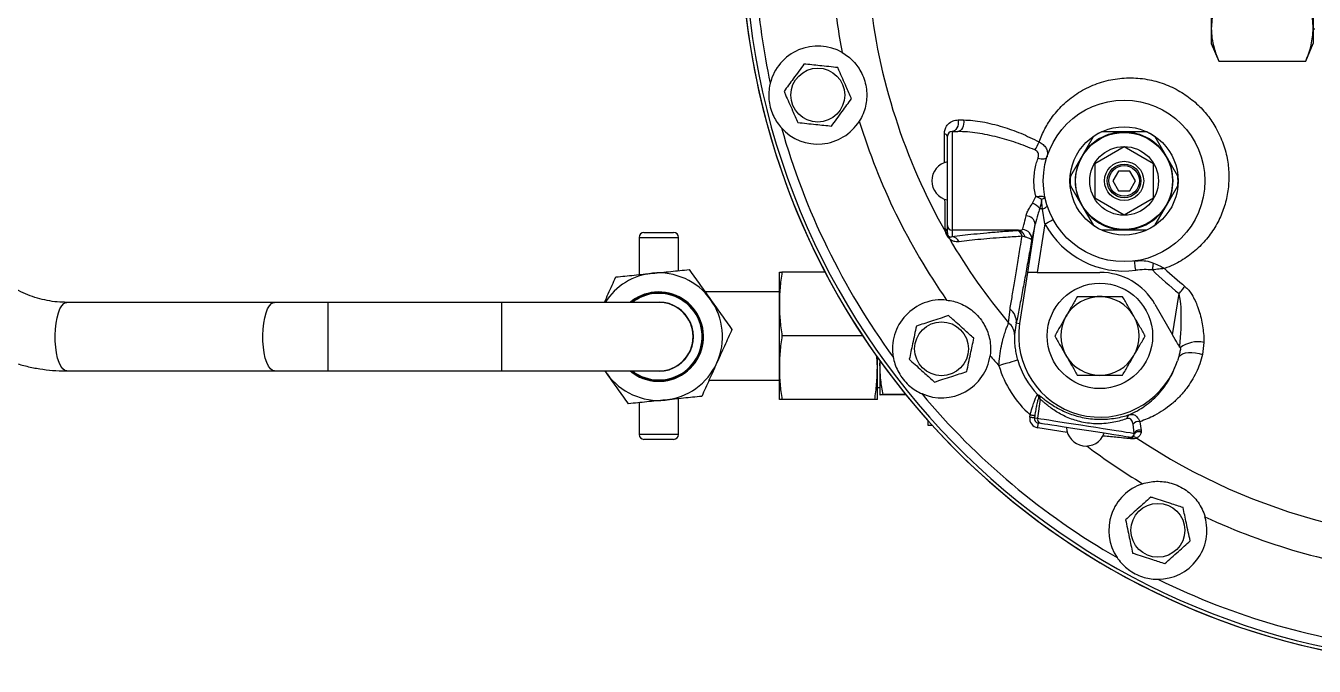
# Model space of a CAD drawing. Header units: millimetres. Extents: x -69706 to 52883, y -6882 to 68885.
# Drawn here: x 7013.8 to 7431.2, y 62809.9 to 63017.4 of the extents above; entities that cross this region are included whole.
import ezdxf

# ---------------------------------------------------------------- set-up
doc = ezdxf.new("R2010")
doc.units = ezdxf.units.MM
doc.layers.add('B2F-H-EQ-P-T20001$0$M-HVAC-EQPM', color=134, linetype='Continuous')

# ---------------------------------------------------------------- blocks, each defined once
blk = doc.blocks.new('B2F-H-EQ-P-T20001$0$CH-B2C-05、09-1000RT_20201019')
at = {"color": 0, "linetype": 'Continuous', "lineweight": 25}
for p, q in [((3483.23, 1606.94), (3483.23, 1575.28)), ((3516.25, 1606.94), (3516.25, 1575.28)), ((3483.23, 1575.28), (3483.23, 1570.39)), ((3516.25, 1575.28), (3516.25, 1570.39)), ((3516.25, 1575.19), (3516.79, 1575.19)), ((3483.23, 1570.39), (3485.65, 1564.73)), ((3513.83, 1564.73), (3516.25, 1570.39)), ((3485.65, 1564.73), (3513.83, 1564.73)), ((3401.2, 1545.67), (3403, 1545.66)), ((3397.74, 1511.43), (3397.74, 1540.39)), ((3399.26, 1541.91), (3399.26, 1509.91)), ((3399.26, 1541.91), (3401.1, 1541.91)), ((3462.32, 1541.76), (3454.99, 1541.76)), ((3444.93, 1540.18), (3441.26, 1533.83)), ((3454.99, 1536.91), (3445.46, 1531.41)), ((3464.51, 1531.41), (3454.99, 1536.91)), ((3468.71, 1533.83), (3465.05, 1540.18)), ((3441.26, 1533.83), (3437.6, 1527.49)), ((3472.38, 1527.49), (3468.71, 1533.83)), ((3445.46, 1531.41), (3445.46, 1520.41)), ((3453.14, 1529.11), (3451.29, 1525.91)), ((3456.84, 1529.11), (3453.14, 1529.11)), ((3458.68, 1525.91), (3456.84, 1529.11)), ((3464.51, 1520.41), (3464.51, 1531.41)), ((3437.6, 1524.33), (3441.26, 1517.98)), ((3451.29, 1525.91), (3453.14, 1522.71)), ((3456.84, 1522.71), (3458.68, 1525.91)), ((3468.71, 1517.98), (3472.38, 1524.33)), ((3425.31, 1518.68), (3426.41, 1520.82)), ((3428.6, 1516.79), (3428.25, 1520.01)), ((3445.46, 1520.41), (3454.99, 1514.91)), ((3453.14, 1522.71), (3456.84, 1522.71)), ((3454.99, 1514.91), (3464.51, 1520.41)), ((3429.31, 1511.97), (3428.6, 1516.79)), ((3441.26, 1517.98), (3444.93, 1511.64)), ((3465.05, 1511.64), (3468.71, 1517.98)), ((3397.74, 1509.12), (3397.74, 1511.43)), ((3423.79, 1496.27), (3426.22, 1511.92)), ((3429.31, 1511.97), (3426.87, 1496.27)), ((3297.87, 1507.62), (3297.87, 1495.55)), ((3297.87, 1507.62), (3304.25, 1507.62)), ((3299.45, 1509.2), (3304.25, 1509.2)), ((3304.25, 1509.2), (3309.04, 1509.2)), ((3304.25, 1507.62), (3310.63, 1507.62)), ((3310.63, 1496.83), (3310.63, 1507.62)), ((3420.56, 1509.91), (3399.26, 1509.91)), ((3399.26, 1509.91), (3399.26, 1507.87)), ((3420.24, 1509.86), (3420.76, 1509.9)), ((3422.77, 1507.78), (3421.93, 1507.96)), ((3454.99, 1510.06), (3462.32, 1510.06)), ((3343.3, 1486.01), (3343.3, 1496.33)), ((3358.16, 1496.33), (3344.16, 1496.33)), ((3423.72, 1496.27), (3421.15, 1479.74)), ((3423.72, 1496.27), (3423.79, 1496.27)), ((3426.87, 1496.27), (3423.79, 1496.27)), ((3426.87, 1496.27), (3447.16, 1496.27)), ((3179.75, 1486.56), (3112.47, 1486.56)), ((3197.13, 1486.56), (3179.75, 1486.56)), ((3253.45, 1486.56), (3197.13, 1486.56)), ((3197.13, 1464.33), (3197.13, 1486.56)), ((3304.25, 1486.56), (3253.45, 1486.56)), ((3253.45, 1464.33), (3253.45, 1486.56)), ((3343.3, 1489.98), (3319.22, 1489.98)), ((3343.3, 1465.37), (3343.3, 1486.01)), ((3447.91, 1488.44), (3446.23, 1488.43)), ((3470.72, 1476.05), (3472.8, 1489.4)), ((3417.58, 1479.91), (3418.03, 1484.32)), ((3464.98, 1485.98), (3470.72, 1476.05)), ((3420.07, 1479.91), (3419.52, 1476.12)), ((3420.07, 1479.91), (3421.15, 1479.74)), ((3370.34, 1475.69), (3344.16, 1475.69)), ((3480.87, 1473.59), (3480.43, 1469.65)), ((3473.03, 1472.05), (3473.14, 1471.86)), ((3473.14, 1471.86), (3473.27, 1471.63)), ((3343.3, 1455.05), (3343.3, 1465.37)), ((3375.05, 1465.37), (3374.89, 1469.1)), ((3375.05, 1465.37), (3375.05, 1468.82)), ((3375.05, 1455.05), (3375.05, 1465.37)), ((3375.89, 1466.26), (3375.97, 1467.68)), ((3375.89, 1467.65), (3375.89, 1466.26)), ((3375.89, 1466.26), (3375.89, 1456.64)), ((3471.74, 1466.25), (3472.33, 1467.67)), ((3472.72, 1468.99), (3472.33, 1467.67)), ((3112.47, 1464.33), (3179.75, 1464.33)), ((3179.75, 1464.33), (3197.13, 1464.33)), ((3197.13, 1464.33), (3253.45, 1464.33)), ((3253.45, 1464.33), (3304.25, 1464.33)), ((3287.49, 1463.4), (3286.82, 1464.33)), ((3287.49, 1463.4), (3286.86, 1464.33)), ((3320.55, 1461.4), (3343.3, 1461.4)), ((3446.73, 1462.93), (3447.16, 1462.92)), ((3447.16, 1462.92), (3447.58, 1462.93)), ((3375.05, 1458.94), (3375.89, 1458.94)), ((3297.87, 1454.07), (3297.87, 1443.77)), ((3310.63, 1443.77), (3310.63, 1455.34)), ((3374.2, 1455.05), (3344.16, 1455.05)), ((3384.27, 1456.7), (3376.96, 1456.7)), ((3384.37, 1456.58), (3376.96, 1456.58)), ((3427.84, 1455.17), (3426.88, 1449.04)), ((3424.44, 1449.42), (3424.55, 1450.14)), ((3426.05, 1449.91), (3425.94, 1449.19)), ((3425.94, 1449.19), (3426.88, 1449.04)), ((3391.39, 1448.34), (3391.39, 1446.74)), ((3391.39, 1446.74), (3392.83, 1446.74)), ((3436.57, 1444.45), (3426.99, 1445.94)), ((3428.15, 1447.3), (3427.23, 1447.45)), ((3458.3, 1444.15), (3457.95, 1447.07)), ((3460.09, 1447.89), (3460.52, 1445.01)), ((3460.52, 1445.01), (3460.48, 1444.44)), ((3310.63, 1443.77), (3297.87, 1443.77)), ((3309.04, 1442.18), (3299.45, 1442.18)), ((3457.16, 1442.79), (3456.65, 1442.87)), ((3458.31, 1443.85), (3458.3, 1444.15))]:
    blk.add_line(p, q, dxfattribs=at)
at = {"color": 0, "linetype": 'Continuous', "lineweight": 25, "flags": 128}
for points in [[(3401.2, 1545.67), (3401.26, 1544.99), (3401.21, 1544.3), (3401.07, 1543.66), (3400.83, 1543.07), (3400.51, 1542.58), (3400.13, 1542.22), (3399.71, 1541.99), (3399.26, 1541.91)], [(3403, 1545.66), (3403.05, 1544.98), (3403, 1544.3), (3402.86, 1543.65), (3402.63, 1543.07), (3402.32, 1542.58), (3401.95, 1542.22), (3401.53, 1541.99), (3401.1, 1541.91)], [(3427.11, 1533.24), (3427.63, 1533.13), (3428.14, 1533.07), (3428.61, 1533.06), (3429.04, 1533.1), (3429.4, 1533.19), (3429.69, 1533.33), (3429.9, 1533.51), (3430.02, 1533.72)], [(3426.41, 1520.82), (3426.97, 1520.91), (3427.51, 1520.96), (3428.01, 1520.97), (3428.45, 1520.94), (3428.82, 1520.88), (3429.11, 1520.78), (3429.3, 1520.64), (3429.39, 1520.48)], [(3428.6, 1516.79), (3428.46, 1516.81), (3428.34, 1516.83), (3428.21, 1516.85), (3428.09, 1516.87), (3427.98, 1516.88), (3427.87, 1516.9), (3427.77, 1516.92), (3427.67, 1516.93)], [(3428.6, 1516.79), (3428.94, 1516.95), (3429.25, 1517.11), (3429.51, 1517.27), (3429.73, 1517.43), (3429.9, 1517.58), (3430.01, 1517.71), (3430.07, 1517.83), (3430.06, 1517.94)], [(3429.31, 1511.97), (3429.84, 1512.25), (3430.34, 1512.53), (3430.8, 1512.78), (3431.21, 1513), (3431.54, 1513.18), (3431.79, 1513.31), (3431.94, 1513.4), (3431.99, 1513.42)], [(3458.77, 1496.95), (3458.7, 1497.54), (3458.62, 1498.1), (3458.55, 1498.62), (3458.49, 1499.08), (3458.45, 1499.46), (3458.41, 1499.74), (3458.39, 1499.91), (3458.38, 1499.97)], [(3464.16, 1497.05), (3464.21, 1497.37), (3464.26, 1497.68), (3464.31, 1497.99), (3464.36, 1498.29), (3464.4, 1498.57), (3464.44, 1498.84), (3464.48, 1499.09), (3464.52, 1499.31)], [(3472.8, 1489.4), (3473.05, 1489.7), (3473.29, 1490), (3473.54, 1490.3), (3473.78, 1490.6), (3474.02, 1490.89), (3474.26, 1491.18), (3474.49, 1491.46), (3474.71, 1491.73)], [(3112.47, 1464.33), (3111.79, 1464.51), (3111.14, 1465.04), (3110.52, 1465.91), (3109.97, 1467.08), (3109.5, 1468.52), (3109.13, 1470.18), (3108.86, 1472.01), (3108.71, 1473.95), (3108.68, 1475.94), (3108.77, 1477.92), (3108.98, 1479.81), (3109.3, 1481.57), (3109.73, 1483.13), (3110.24, 1484.44), (3110.82, 1485.46), (3111.46, 1486.16), (3112.13, 1486.51), (3112.47, 1486.56)], [(3179.75, 1464.33), (3179.08, 1464.51), (3178.42, 1465.04), (3177.8, 1465.91), (3177.25, 1467.08), (3176.78, 1468.52), (3176.41, 1470.18), (3176.14, 1472.01), (3175.99, 1473.95), (3175.96, 1475.94), (3176.05, 1477.92), (3176.26, 1479.81), (3176.58, 1481.57), (3177.01, 1483.13), (3177.52, 1484.44), (3178.11, 1485.46), (3178.74, 1486.16), (3179.41, 1486.51), (3179.75, 1486.56)], [(3473.03, 1472.05), (3472.85, 1472.35), (3472.61, 1472.76), (3472.31, 1473.28), (3471.96, 1473.89), (3471.57, 1474.57), (3471.15, 1475.3), (3470.72, 1476.05)], [(3472.72, 1468.99), (3473.24, 1469.49), (3473.96, 1469.89), (3474.84, 1470.17), (3475.85, 1470.33), (3476.95, 1470.36), (3478.11, 1470.25), (3479.29, 1470.01), (3480.43, 1469.65)], [(3420.52, 1467.84), (3420.37, 1467.79), (3420, 1467.69), (3419.42, 1467.52), (3418.67, 1467.29), (3417.75, 1467.02), (3416.72, 1466.72), (3415.6, 1466.39), (3414.43, 1466.05)], [(3424.44, 1449.42), (3424.71, 1449.38), (3424.98, 1449.34), (3425.23, 1449.3), (3425.45, 1449.27), (3425.64, 1449.24), (3425.79, 1449.21), (3425.89, 1449.2), (3425.94, 1449.19)], [(3424.55, 1450.14), (3424.83, 1450.1), (3425.09, 1450.06), (3425.34, 1450.02), (3425.57, 1449.98), (3425.75, 1449.95), (3425.9, 1449.93), (3426, 1449.92), (3426.05, 1449.91)], [(3426.88, 1449.04), (3427.28, 1448.98), (3428.03, 1448.86), (3429.13, 1448.69), (3430.55, 1448.47), (3432.25, 1448.21), (3434.2, 1447.9), (3436.34, 1447.57), (3438.64, 1447.21), (3441.02, 1446.84), (3443.45, 1446.46), (3445.85, 1446.09), (3448.18, 1445.73), (3450.38, 1445.38), (3452.4, 1445.07), (3454.18, 1444.79), (3455.7, 1444.56), (3456.91, 1444.37), (3457.78, 1444.23), (3458.3, 1444.15)], [(3426.99, 1445.94), (3427.04, 1446.24), (3427.08, 1446.52), (3427.12, 1446.78), (3427.16, 1447.01), (3427.19, 1447.19), (3427.21, 1447.33), (3427.22, 1447.42), (3427.23, 1447.45)], [(3456.65, 1442.87), (3456.28, 1442.92), (3455.58, 1443.03), (3454.55, 1443.19), (3453.23, 1443.4), (3451.64, 1443.65), (3449.83, 1443.93), (3447.84, 1444.24), (3445.72, 1444.57), (3443.51, 1444.91), (3441.28, 1445.26), (3439.08, 1445.6), (3436.95, 1445.93), (3434.96, 1446.24), (3433.15, 1446.52), (3431.57, 1446.77), (3430.25, 1446.98), (3429.22, 1447.14), (3428.51, 1447.25), (3428.15, 1447.3)]]:
    blk.add_lwpolyline(points, dxfattribs=at)
at = {"color": 0, "linetype": 'Continuous', "lineweight": 25}
for centre, radius in [((3355.75, 1553.72), 8.73), ((3454.98, 1525.91), 26.16), ((3454.99, 1525.91), 17.53), ((3454.99, 1525.91), 15.7), ((3454.99, 1525.91), 11.13), ((3454.99, 1525.91), 6.35), ((3454.99, 1525.91), 5.46), ((3454.99, 1525.91), 4.95), ((3447.16, 1475.69), 17.07), ((3395.85, 1471.51), 8.73), ((3465.92, 1412.72), 8.73)]:
    blk.add_circle(centre, radius, dxfattribs=at)
for centre, radius, start, end in [((3569.19, 1606.94), 238.26, 183.9894, 132.717), ((3569.19, 1606.94), 237.14, 184.1124, 90), ((3569.19, 1606.94), 197.79, 236.1818, 106.9069), ((3569.19, 1606.94), 238.26, 183.9854, 356.1036), ((3569.19, 1606.94), 234.09, 184.3685, 192.1682), ((3569.19, 1606.94), 209.28, 185.6593, 190.8645), ((3569.19, 1606.94), 197.79, 185.9892, 209.6257), ((3355.75, 1553.72), 15.88, 60.1437, 165.8782), ((3355.75, 1553.72), 15.88, 222.1218, 327.8563), ((3569.19, 1606.94), 209.28, 197.1355, 214.8645), ((3569.19, 1606.94), 234.09, 195.8318, 216.1682), ((3396.63, 1540.04), 1.16, 17.6289, 82.5705), ((3399.26, 1540.39), 1.52, 90, 180), ((3454.99, 1525.91), 15.85, 90, 150), ((3454.99, 1525.91), 17.46, 114.8193, 125.1807), ((3454.99, 1525.91), 15.85, 30, 90), ((3454.99, 1525.91), 17.46, 54.8193, 65.1807), ((3419.72, 1541.13), 8.15, 320.6922, 341.7231), ((3399, 1525.91), 6.31, 101.5295, 258.4705), ((3454.99, 1525.91), 15.85, 150, 210), ((3454.99, 1525.91), 15.85, 330, 30), ((3454.99, 1525.91), 17.46, 174.8193, 185.1807), ((3454.99, 1525.91), 17.46, 354.8193, 5.1807), ((3423.71, 1512.18), 9.05, 59.879, 72.6258), ((3427.91, 1522.45), 2.47, 277.8889, 306.9387), ((3422.86, 1512.9), 6.28, 40.0047, 67.0475), ((3454.99, 1525.91), 15.85, 210, 270), ((3454.99, 1525.91), 15.85, 270, 330), ((3399.26, 1511.43), 1.52, 180, 270), ((3399.26, 1511.43), 1.52, 180.1114, 270.1086), ((3423.32, 1511.64), 2.91, 5.5027, 92.1656), ((3454.98, 1525.91), 29.21, 208.5056, 277.4572), ((3454.99, 1525.91), 17.46, 234.8193, 245.1807), ((3454.99, 1525.91), 17.46, 294.8193, 305.1807), ((3299.45, 1507.62), 1.59, 90, 180), ((3309.04, 1507.62), 1.59, 0, 90), ((3395.93, 1509.06), 1.8, 1.9257, 50.8088), ((3396.88, 1508.26), 0.977, 21.4522, 67.7156), ((3397.27, 1507.29), 1.11, 355.5206, 35.8438), ((3569.19, 1606.94), 197.79, 210.2794, 219.958), ((3399, 1505.13), 2.75, 22.937, 84.5705), ((3419.59, 1507.58), 2.37, 9.2125, 73.9582), ((3422.03, 1507.1), 3.05, 352.1307, 89.7596), ((3304.25, 1475.45), 20.64, 95.7105, 147.421), ((3304.25, 1475.45), 20.64, 35.7105, 95.7105), ((3447.16, 1475.69), 20.57, 30, 90), ((3569.19, 1606.94), 152.01, 226.2939, 230.6453), ((3569.19, 1606.94), 148.99, 227.2469, 230.6453), ((3304.25, 1475.45), 14.48, 230.1338, 95.7105), ((3304.25, 1475.45), 14.48, 95.7105, 129.8662), ((3304.25, 1475.45), 14.35, 230.7449, 95.7105), ((3304.25, 1475.45), 14.35, 95.7105, 129.2551), ((3304.25, 1475.45), 14.03, 232.3592, 95.7105), ((3304.25, 1475.45), 14.03, 95.7105, 127.6408), ((3304.25, 1475.45), 11.2, 262.7766, 97.2234), ((3304.25, 1475.45), 11.11, 270, 90), ((3304.25, 1475.45), 20.64, 335.7105, 35.7105), ((3395.85, 1471.51), 15.88, 84.1437, 189.8782), ((3447.16, 1475.69), 12.7, 90, 150), ((3447.16, 1475.69), 12.7, 30, 90), ((3415.14, 1480.3), 4.95, 355.4516, 54.256), ((3447.16, 1475.69), 12.7, 150, 210), ((3447.16, 1475.69), 12.7, 330, 30), ((3414.53, 1475.95), 5, 1.9281, 52.3615), ((3447.16, 1475.69), 26.33, 171.15, 338.9743), ((3478.92, 1464.18), 9.61, 78.2342, 126.9701), ((3447.16, 1475.69), 12.7, 210, 270), ((3447.16, 1475.69), 12.7, 270, 330), ((3304.25, 1475.45), 20.64, 275.7105, 335.7105), ((3395.85, 1471.51), 15.88, 246.1218, 351.8563), ((3569.19, 1606.94), 209.28, 221.1355, 222.3154), ((3447.16, 1475.69), 34.12, 196.4224, 228.487), ((3447.16, 1475.69), 27.78, 196.4224, 223.2247), ((3304.25, 1475.45), 20.64, 215.7105, 275.7105), ((3569.19, 1606.94), 234.09, 219.8318, 240.1682), ((3425.81, 1455.63), 1.52, 350.9962, 43.0016), ((3426.33, 1455.4), 1.52, 351.0091, 44.0308), ((3427.46, 1448.96), 3.05, 171.2549, 261.2635), ((3427.45, 1448.96), 1.53, 171.4933, 261.4599), ((3428.38, 1448.81), 1.52, 171.0395, 261.0414), ((3457.15, 1449.02), 1.24, 116.8869, 186.0989), ((3442.59, 1446.33), 6.31, 182.6795, 339.6205), ((3459.56, 1446.1), 1.87, 73.4193, 148.8858), ((3459.81, 1443.55), 1.63, 63.9814, 158.2779), ((3459.67, 1443.12), 1.55, 58.6449, 151.5841), ((3299.45, 1443.77), 1.59, 180, 270), ((3309.04, 1443.77), 1.59, 270, 0), ((3456.88, 1444.37), 1.52, 261.2293, 340.2571), ((3456.98, 1442.14), 0.666, 14.9285, 74.5981), ((3458.21, 1441.61), 1.34, 48.178, 107.6627), ((3569.19, 1606.94), 209.28, 232.8953, 238.8645), ((3465.92, 1412.72), 15.88, 108.1437, 213.8782), ((3465.92, 1412.72), 15.88, 270.1218, 15.8563), ((3569.19, 1606.94), 209.28, 245.1355, 262.8645), ((3569.19, 1606.94), 234.09, 243.8318, 264.1682)]:
    blk.add_arc(centre, radius, start, end, dxfattribs=at)
for centre, major_axis, ratio, start_param, end_param in [((3424.84, 1525.91), (-2.97, -16), 0.040673, 0.184179, 0.789272), ((3427.85, 1525.44), (-2.97, -19.05), 0.034504, 0.182006, 0.787099), ((3438.29, 1477.07), (-25.99, 4.05), 0.916887, 1.281229, 1.302917)]:
    blk.add_ellipse(centre, major_axis=major_axis, ratio=ratio, start_param=start_param, end_param=end_param, dxfattribs=at)
for points, knots in [([(3485.65, 1585.83), (3484.97, 1584.1), (3483.6, 1580.62), (3483.36, 1577.07), (3483.23, 1575.28)], [0, 0, 0, 0, 0.497418, 1, 1, 1, 1]), ([(3516.25, 1575.28), (3516.21, 1576.33), (3516.12, 1578.42), (3515.35, 1581.95), (3514.39, 1584.41), (3513.83, 1585.83)], [0, 0, 0, 0, 0.29448, 0.590426, 1, 1, 1, 1]), ([(3483.23, 1575.28), (3483.28, 1574.24), (3483.37, 1572.14), (3484.14, 1568.61), (3485.1, 1566.16), (3485.65, 1564.73)], [0, 0, 0, 0, 0.294482, 0.590424, 1, 1, 1, 1]), ([(3513.83, 1564.73), (3514.52, 1566.46), (3515.89, 1569.95), (3516.13, 1573.5), (3516.25, 1575.28)], [0, 0, 0, 0, 0.49742, 1, 1, 1, 1]), ([(3363.66, 1567.49), (3364.3, 1567.08), (3365.59, 1566.27), (3367.31, 1564.68), (3368.82, 1562.85), (3370.1, 1560.69), (3371.05, 1558.25), (3371.58, 1555.67), (3371.68, 1553.15), (3371.4, 1550.67), (3370.72, 1548.22), (3369.89, 1546.41), (3369.32, 1545.47), (3369.2, 1545.28)], [0, 0, 0, 0, 0.089151, 0.178382, 0.273256, 0.368107, 0.473252, 0.578375, 0.673585, 0.768838, 0.871049, 0.973161, 1, 1, 1, 1]), ([(3351.28, 1563.77), (3350.72, 1563), (3349.59, 1561.44), (3347.9, 1559.12), (3346.3, 1556.91), (3345.31, 1555.56), (3344.82, 1554.87)], [0, 0, 0, 0, 0.264606, 0.534948, 0.765343, 1, 1, 1, 1]), ([(3362.22, 1562.62), (3361.27, 1562.72), (3359.35, 1562.92), (3356.51, 1563.22), (3353.79, 1563.51), (3352.12, 1563.68), (3351.28, 1563.77)], [0, 0, 0, 0, 0.264603, 0.534952, 0.765346, 1, 1, 1, 1]), ([(3366.69, 1552.57), (3366.13, 1553.84), (3365.19, 1555.95), (3363.83, 1559), (3362.91, 1561.07), (3362.37, 1562.27), (3362.22, 1562.62)], [0, 0, 0, 0, 0.383027, 0.634778, 0.89333, 1, 1, 1, 1]), ([(3340.36, 1557.6), (3340.32, 1557.46), (3340.1, 1556.52), (3339.85, 1554.76), (3339.88, 1552.28), (3340.31, 1549.76), (3341.13, 1547.37), (3342.27, 1545.24), (3343.28, 1543.87), (3343.89, 1543.18), (3343.98, 1543.07)], [0, 0, 0, 0, 0.027628, 0.184168, 0.340865, 0.507156, 0.673468, 0.823343, 0.973064, 1, 1, 1, 1]), ([(3427.46, 1538.58), (3428.05, 1540.02), (3429.22, 1542.9), (3431.96, 1547.12), (3435.56, 1551.13), (3440.19, 1554.68), (3445.5, 1557.34), (3451.26, 1558.97), (3457.24, 1559.47), (3463.08, 1558.88), (3468.65, 1557.23), (3473.65, 1554.75), (3478.06, 1551.48), (3481.64, 1547.79), (3484.66, 1543.49), (3486.99, 1538.66), (3488.48, 1533.42), (3489.03, 1528.27), (3488.81, 1523.27), (3487.8, 1518.36), (3485.99, 1513.55), (3483.39, 1509.07), (3479.98, 1504.94), (3475.84, 1501.43), (3471.75, 1498.98), (3469.05, 1497.92), (3468.05, 1497.53)], [0, 0, 0, 0, 0.037929, 0.075863, 0.123159, 0.170452, 0.218953, 0.267438, 0.314044, 0.36063, 0.403701, 0.446757, 0.486478, 0.526193, 0.561036, 0.603076, 0.645123, 0.68267, 0.720226, 0.759581, 0.798947, 0.841017, 0.883097, 0.928305, 0.973519, 1, 1, 1, 1]), ([(3344.82, 1554.87), (3344.97, 1554.52), (3345.49, 1553.35), (3346.42, 1551.28), (3347.78, 1548.22), (3348.72, 1546.09), (3349.29, 1544.82)], [0, 0, 0, 0, 0.106668, 0.358785, 0.616968, 1, 1, 1, 1]), ([(3360.23, 1543.67), (3360.79, 1544.45), (3361.92, 1546.01), (3363.6, 1548.32), (3365.21, 1550.53), (3366.2, 1551.89), (3366.69, 1552.57)], [0, 0, 0, 0, 0.264604, 0.534948, 0.765343, 1, 1, 1, 1]), ([(3349.29, 1544.82), (3350.24, 1544.72), (3352.16, 1544.52), (3355, 1544.22), (3357.72, 1543.94), (3359.39, 1543.76), (3360.23, 1543.67)], [0, 0, 0, 0, 0.264607, 0.534949, 0.765342, 1, 1, 1, 1]), ([(3396.78, 1541.19), (3396.78, 1541.3), (3396.79, 1541.9), (3397.08, 1543.06), (3397.99, 1544.46), (3399.43, 1545.48), (3400.65, 1545.61), (3401.2, 1545.67)], [0, 0, 0, 0, 0.039771, 0.213938, 0.452291, 0.75204, 1, 1, 1, 1]), ([(3403, 1545.66), (3403.99, 1545.62), (3405.98, 1545.55), (3410.18, 1544.92), (3415.36, 1543.62), (3421.54, 1541.44), (3425.48, 1539.53), (3427.46, 1538.58)], [0, 0, 0, 0, 0.129502, 0.259053, 0.524633, 0.760894, 1, 1, 1, 1]), ([(3396.85, 1531.72), (3396.84, 1533.23), (3396.81, 1536.33), (3396.79, 1539.53), (3396.78, 1541.19)], [0, 0, 0, 0, 0.484176, 1, 1, 1, 1]), ([(3426.02, 1535.97), (3424.03, 1536.77), (3420.03, 1538.38), (3413.8, 1540.2), (3408.53, 1541.29), (3404.24, 1541.83), (3402.14, 1541.88), (3401.1, 1541.91)], [0, 0, 0, 0, 0.236834, 0.47591, 0.735606, 0.867828, 1, 1, 1, 1]), ([(3454.99, 1541.76), (3452.69, 1541.76), (3450.24, 1541.76), (3447.82, 1541.76), (3447.66, 1541.76)], [0, 0, 0, 0, 0.93442, 1, 1, 1, 1]), ([(3427.46, 1538.58), (3427.92, 1538.29), (3428.84, 1537.71), (3429.73, 1536.61), (3430.28, 1535.26), (3430.11, 1534.3), (3430.02, 1533.72)], [0, 0, 0, 0, 0.232286, 0.458325, 0.67894, 1, 1, 1, 1]), ([(3426.41, 1520.82), (3426.32, 1521.18), (3426.07, 1522.26), (3425.81, 1524.17), (3425.74, 1526.49), (3425.94, 1528.8), (3426.35, 1530.9), (3426.78, 1532.35), (3427.05, 1533.07), (3427.11, 1533.24)], [0, 0, 0, 0, 0.090317, 0.268765, 0.447145, 0.625566, 0.804095, 0.955293, 1, 1, 1, 1]), ([(3427.11, 1533.24), (3427.11, 1533.24), (3427.24, 1533.6), (3427.36, 1534.21), (3427.17, 1535.01), (3426.73, 1535.6), (3426.26, 1535.84), (3426.02, 1535.97)], [0, 0, 0, 0, 0.001275, 0.337825, 0.55328, 0.770092, 1, 1, 1, 1]), ([(3053.62, 1526.25), (3053.63, 1525.4), (3053.66, 1523.07), (3053.95, 1519.28), (3054.57, 1514.88), (3055.49, 1510.54), (3056.71, 1506.29), (3058.21, 1502.13), (3060, 1498.1), (3062.05, 1494.21), (3064.36, 1490.49), (3066.92, 1486.95), (3069.72, 1483.62), (3072.73, 1480.51), (3075.95, 1477.63), (3079.35, 1475), (3082.93, 1472.64), (3086.65, 1470.55), (3090.51, 1468.75), (3094.47, 1467.24), (3098.53, 1466.04), (3102.66, 1465.15), (3106.83, 1464.57), (3110.11, 1464.35), (3111.99, 1464.34), (3112.47, 1464.33)], [0, 0, 0, 0, 0.026235, 0.072097, 0.117968, 0.163837, 0.209699, 0.255551, 0.301387, 0.347202, 0.392992, 0.438752, 0.484477, 0.530163, 0.575805, 0.621403, 0.666953, 0.712454, 0.757908, 0.803317, 0.848683, 0.894011, 0.939309, 0.984581, 1, 1, 1, 1]), ([(3112.47, 1486.56), (3111.98, 1486.57), (3110.39, 1486.59), (3107.72, 1486.84), (3104.5, 1487.46), (3101.35, 1488.38), (3098.28, 1489.61), (3095.32, 1491.13), (3092.51, 1492.92), (3089.85, 1494.98), (3087.37, 1497.28), (3085.1, 1499.81), (3083.04, 1502.55), (3081.21, 1505.47), (3079.64, 1508.56), (3078.32, 1511.78), (3077.27, 1515.12), (3076.5, 1518.54), (3076.02, 1521.96), (3075.86, 1524.54), (3075.85, 1525.95), (3075.85, 1526.25)], [0, 0, 0, 0, 0.026252, 0.0838, 0.141342, 0.198814, 0.256175, 0.31339, 0.370441, 0.427316, 0.484016, 0.540548, 0.596924, 0.653161, 0.709276, 0.765288, 0.821213, 0.877068, 0.93287, 0.985682, 1, 1, 1, 1]), ([(3397.07, 1510.46), (3397.05, 1511.92), (3397.01, 1514.85), (3396.98, 1518.11), (3396.96, 1519.88), (3396.96, 1519.98)], [0, 0, 0, 0, 0.485682, 0.971593, 1, 1, 1, 1]), ([(3428.25, 1520.01), (3428.23, 1519.88), (3428.11, 1518.84), (3427.87, 1517.83), (3427.67, 1516.93)], [0, 0, 0, 0, 0.120478, 1, 1, 1, 1]), ([(3423.21, 1514.55), (3423.34, 1514.96), (3423.59, 1515.78), (3424.33, 1517.17), (3424.96, 1518.15), (3425.31, 1518.68)], [0, 0, 0, 0, 0.307195, 0.624826, 1, 1, 1, 1]), ([(3427.67, 1516.93), (3427.44, 1516.28), (3426.85, 1514.59), (3426.46, 1512.94), (3426.22, 1511.92)], [0, 0, 0, 0, 0.38374, 1, 1, 1, 1]), ([(3397.25, 1509.16), (3397.23, 1509.27), (3397.11, 1509.74), (3397.09, 1510.15), (3397.07, 1510.46)], [0, 0, 0, 0, 0.229246, 1, 1, 1, 1]), ([(3398.38, 1507.21), (3398.26, 1507.31), (3398.11, 1507.44), (3397.84, 1507.75), (3397.68, 1507.99), (3397.47, 1508.39), (3397.33, 1508.76), (3397.28, 1509.05), (3397.25, 1509.16)], [0, 0, 0, 0, 0.225059, 0.294023, 0.51894, 0.571264, 0.837469, 1, 1, 1, 1]), ([(3397.74, 1509.12), (3397.74, 1508.98), (3397.74, 1508.83), (3397.79, 1508.62), (3397.79, 1508.61)], [0, 0, 0, 0, 0.985019, 1, 1, 1, 1]), ([(3397.79, 1508.61), (3397.81, 1508.54), (3397.83, 1508.45), (3397.9, 1508.3), (3397.95, 1508.21), (3398, 1508.14), (3398.05, 1508.06), (3398.11, 1507.99), (3398.15, 1507.96), (3398.17, 1507.94)], [0, 0, 0, 0, 0.365475, 0.478719, 0.563438, 0.648693, 0.724566, 0.854305, 1, 1, 1, 1]), ([(3398.17, 1507.94), (3398.22, 1507.91), (3398.53, 1507.69), (3398.85, 1507.74), (3399.13, 1507.83), (3399.26, 1507.87)], [0, 0, 0, 0, 0.082932, 0.591607, 1, 1, 1, 1]), ([(3401.54, 1506.2), (3401.1, 1506.18), (3400.3, 1506.15), (3399.22, 1506.51), (3398.59, 1507.03), (3398.38, 1507.21)], [0, 0, 0, 0, 0.453082, 0.81506, 1, 1, 1, 1]), ([(3399.26, 1507.87), (3400.34, 1508.02), (3402.5, 1508.31), (3406.3, 1508.72), (3410.45, 1509.11), (3415.09, 1509.5), (3418.47, 1509.73), (3420.24, 1509.86)], [0, 0, 0, 0, 0.192639, 0.38533, 0.582743, 0.780194, 1, 1, 1, 1]), ([(3421.93, 1507.96), (3420.19, 1507.85), (3416.95, 1507.64), (3412.5, 1507.31), (3408.49, 1506.97), (3404.76, 1506.6), (3402.61, 1506.34), (3401.54, 1506.2)], [0, 0, 0, 0, 0.221276, 0.4139, 0.60649, 0.803273, 1, 1, 1, 1]), ([(3418.03, 1484.32), (3418.27, 1485.75), (3418.76, 1488.62), (3419.58, 1493.53), (3420.44, 1498.8), (3421.23, 1503.66), (3421.74, 1506.78), (3421.93, 1507.96)], [0, 0, 0, 0, 0.213558, 0.427204, 0.646542, 0.865928, 1, 1, 1, 1]), ([(3420.56, 1509.91), (3420.7, 1509.91), (3421.17, 1509.91), (3421.81, 1509.95), (3421.96, 1510.09), (3422.04, 1510.16)], [0, 0, 0, 0, 0.167651, 0.572807, 1, 1, 1, 1]), ([(3420.76, 1509.9), (3420.74, 1509.9), (3420.7, 1509.91), (3420.63, 1509.91), (3420.58, 1509.91), (3420.56, 1509.91)], [0, 0, 0, 0, 0.315413, 0.749535, 1, 1, 1, 1]), ([(3420.76, 1509.9), (3421.01, 1509.85), (3421.5, 1509.74), (3422.14, 1509.16), (3422.55, 1508.48), (3422.72, 1507.98), (3422.76, 1507.8), (3422.77, 1507.78)], [0, 0, 0, 0, 0.279987, 0.559973, 0.839952, 0.982107, 1, 1, 1, 1]), ([(3425.05, 1506.69), (3424.95, 1506.81), (3424.75, 1507.05), (3423.69, 1507.5), (3422.93, 1507.73), (3422.77, 1507.78)], [0, 0, 0, 0, 0.452043, 0.882317, 1, 1, 1, 1]), ([(3447.66, 1510.06), (3447.82, 1510.06), (3450.24, 1510.06), (3452.69, 1510.06), (3454.99, 1510.06)], [0, 0, 0, 0, 0.06558, 1, 1, 1, 1]), ([(3425.05, 1506.69), (3424.71, 1504.76), (3424.01, 1500.84), (3422.99, 1495.18), (3421.97, 1489.7), (3420.98, 1484.5), (3420.37, 1481.44), (3420.07, 1479.91)], [0, 0, 0, 0, 0.191791, 0.391511, 0.59119, 0.795637, 1, 1, 1, 1]), ([(3458.38, 1499.97), (3459.19, 1500.03), (3460.84, 1500.17), (3462.92, 1499.89), (3464.12, 1499.45), (3464.52, 1499.31)], [0, 0, 0, 0, 0.394017, 0.800754, 1, 1, 1, 1]), ([(3464.52, 1499.31), (3465.21, 1499), (3466.16, 1498.58), (3467.22, 1498.01), (3467.64, 1497.77), (3467.85, 1497.65), (3467.95, 1497.59), (3468, 1497.56), (3468.03, 1497.54), (3468.04, 1497.54), (3468.05, 1497.53)], [0, 0, 0, 0, 0.578645, 0.797804, 0.900658, 0.950856, 0.975636, 0.987899, 0.995909, 1, 1, 1, 1]), ([(3286.62, 1486.56), (3287.04, 1487.5), (3288.29, 1490.25), (3289.52, 1492.99), (3290.34, 1494.8)], [0, 0, 0, 0, 0.339676, 1, 1, 1, 1]), ([(3290.34, 1494.8), (3292.3, 1494.99), (3296.24, 1495.39), (3300.21, 1495.78), (3302.2, 1495.98)], [0, 0, 0, 0, 0.498964, 1, 1, 1, 1]), ([(3302.2, 1495.98), (3304.17, 1496.18), (3308.14, 1496.58), (3312.08, 1496.97), (3314.05, 1497.17)], [0, 0, 0, 0, 0.498793, 1, 1, 1, 1]), ([(3314.05, 1497.17), (3315.2, 1495.56), (3317.51, 1492.35), (3319.84, 1489.11), (3321.01, 1487.49)], [0, 0, 0, 0, 0.498962, 1, 1, 1, 1]), ([(3344.16, 1496.33), (3343.91, 1494.62), (3343.43, 1491.19), (3343.34, 1487.74), (3343.3, 1486.01)], [0, 0, 0, 0, 0.498964, 1, 1, 1, 1]), ([(3343.3, 1496.33), (3343.4, 1496.33), (3343.52, 1496.33), (3344.03, 1496.33), (3344.16, 1496.33)], [0, 0, 0, 0, 0.748327, 1, 1, 1, 1]), ([(3464.16, 1497.05), (3463.27, 1497.12), (3461.47, 1497.27), (3459.68, 1497.05), (3458.77, 1496.95)], [0, 0, 0, 0, 0.494038, 1, 1, 1, 1]), ([(3468.05, 1497.53), (3468.04, 1497.53), (3468.02, 1497.53), (3467.99, 1497.53), (3467.93, 1497.52), (3467.81, 1497.51), (3467.57, 1497.49), (3467.07, 1497.44), (3465.93, 1497.32), (3464.89, 1497.16), (3464.16, 1497.05)], [0, 0, 0, 0, 0.004042, 0.013183, 0.026588, 0.05366, 0.108178, 0.21844, 0.446773, 1, 1, 1, 1]), ([(3474.71, 1491.73), (3475.14, 1491.33), (3475.99, 1490.52), (3477.46, 1488.33), (3479.03, 1484.88), (3480.29, 1480.19), (3480.79, 1476.3), (3480.86, 1474.13), (3480.87, 1473.59)], [0, 0, 0, 0, 0.084414, 0.169243, 0.382579, 0.646826, 0.911468, 1, 1, 1, 1]), ([(3321.01, 1487.49), (3322.17, 1485.88), (3324.49, 1482.64), (3326.8, 1479.43), (3327.96, 1477.82)], [0, 0, 0, 0, 0.498791, 1, 1, 1, 1]), ([(3343.3, 1486.01), (3343.34, 1484.29), (3343.43, 1480.84), (3343.91, 1477.41), (3344.16, 1475.69)], [0, 0, 0, 0, 0.498792, 1, 1, 1, 1]), ([(3397.47, 1487.3), (3398.23, 1487.19), (3399.74, 1486.97), (3401.95, 1486.23), (3404.07, 1485.16), (3406.12, 1483.71), (3407.98, 1481.87), (3409.52, 1479.73), (3410.63, 1477.46), (3411.39, 1475.09), (3411.76, 1472.57), (3411.74, 1470.58), (3411.6, 1469.49), (3411.57, 1469.26)], [0, 0, 0, 0, 0.089149, 0.178382, 0.273255, 0.368106, 0.473252, 0.578375, 0.673583, 0.768838, 0.871049, 0.973161, 1, 1, 1, 1]), ([(3439.83, 1488.39), (3439.23, 1487.35), (3438.01, 1485.24), (3436.78, 1483.11), (3436.17, 1482.04)], [0, 0, 0, 0, 0.498117, 1, 1, 1, 1]), ([(3447.16, 1488.39), (3445.33, 1488.39), (3442.87, 1488.39), (3440.44, 1488.39), (3439.83, 1488.39)], [0, 0, 0, 0, 0.746933, 1, 1, 1, 1]), ([(3454.5, 1488.39), (3454.43, 1488.39), (3453.19, 1488.39), (3450.76, 1488.39), (3448.37, 1488.39), (3447.16, 1488.39)], [0, 0, 0, 0, 0.026966, 0.511705, 1, 1, 1, 1]), ([(3458.16, 1482.04), (3457.55, 1483.1), (3456.32, 1485.23), (3455.11, 1487.34), (3454.5, 1488.39)], [0, 0, 0, 0, 0.49778, 1, 1, 1, 1]), ([(3473.03, 1472.05), (3473.18, 1473.9), (3473.49, 1477.6), (3473.55, 1482.57), (3473.45, 1486.54), (3472.98, 1488.58), (3472.8, 1489.4)], [0, 0, 0, 0, 0.321016, 0.643238, 0.857143, 1, 1, 1, 1]), ([(3398.14, 1482.27), (3397.23, 1481.97), (3395.39, 1481.38), (3392.68, 1480.49), (3390.08, 1479.65), (3388.48, 1479.13), (3387.68, 1478.87)], [0, 0, 0, 0, 0.264606, 0.534953, 0.765343, 1, 1, 1, 1]), ([(3406.31, 1474.91), (3405.28, 1475.84), (3403.57, 1477.38), (3401.08, 1479.62), (3399.4, 1481.14), (3398.42, 1482.01), (3398.14, 1482.27)], [0, 0, 0, 0, 0.383027, 0.634777, 0.893331, 1, 1, 1, 1]), ([(3436.17, 1482.04), (3435.55, 1480.98), (3434.32, 1478.85), (3433.11, 1476.75), (3432.5, 1475.69)], [0, 0, 0, 0, 0.497781, 1, 1, 1, 1]), ([(3461.83, 1475.69), (3461.22, 1476.74), (3460.01, 1478.84), (3458.78, 1480.97), (3458.16, 1482.04)], [0, 0, 0, 0, 0.498112, 1, 1, 1, 1]), ([(3327.96, 1477.82), (3327.15, 1476.02), (3325.52, 1472.41), (3323.88, 1468.78), (3323.06, 1466.96)], [0, 0, 0, 0, 0.498965, 1, 1, 1, 1]), ([(3387.68, 1478.87), (3387.48, 1477.94), (3387.08, 1476.05), (3386.48, 1473.25), (3385.91, 1470.58), (3385.57, 1468.94), (3385.39, 1468.11)], [0, 0, 0, 0, 0.264607, 0.534951, 0.765344, 1, 1, 1, 1]), ([(3414.43, 1466.05), (3414.46, 1466.52), (3414.53, 1468.12), (3414.88, 1470.81), (3415.48, 1473.65), (3416.12, 1475.93), (3416.68, 1477.61), (3417.18, 1478.96), (3417.45, 1479.59), (3417.58, 1479.91)], [0, 0, 0, 0, 0.085036, 0.284482, 0.48358, 0.623158, 0.762625, 0.881337, 1, 1, 1, 1]), ([(3344.16, 1475.69), (3343.91, 1473.98), (3343.43, 1470.56), (3343.34, 1467.1), (3343.3, 1465.37)], [0, 0, 0, 0, 0.498964, 1, 1, 1, 1]), ([(3404.02, 1464.15), (3404.22, 1465.09), (3404.62, 1466.97), (3405.22, 1469.77), (3405.79, 1472.44), (3406.14, 1474.08), (3406.31, 1474.91)], [0, 0, 0, 0, 0.264606, 0.53495, 0.765343, 1, 1, 1, 1]), ([(3419.52, 1476.12), (3419.5, 1475.72), (3419.45, 1474.82), (3419.53, 1472.8), (3419.83, 1470.7), (3420.17, 1469.08), (3420.44, 1468.14), (3420.52, 1467.84)], [0, 0, 0, 0, 0.214289, 0.481338, 0.692221, 0.903732, 1, 1, 1, 1]), ([(3432.5, 1475.69), (3433.1, 1474.65), (3434.32, 1472.54), (3435.55, 1470.41), (3436.17, 1469.34)], [0, 0, 0, 0, 0.498107, 1, 1, 1, 1]), ([(3458.16, 1469.34), (3458.78, 1470.4), (3460.01, 1472.53), (3461.22, 1474.64), (3461.83, 1475.69)], [0, 0, 0, 0, 0.497778, 1, 1, 1, 1]), ([(3436.17, 1469.34), (3436.78, 1468.28), (3438.01, 1466.15), (3439.22, 1464.05), (3439.83, 1462.99)], [0, 0, 0, 0, 0.49778, 1, 1, 1, 1]), ([(3454.5, 1462.99), (3455.1, 1464.04), (3456.32, 1466.14), (3457.55, 1468.27), (3458.16, 1469.34)], [0, 0, 0, 0, 0.498117, 1, 1, 1, 1]), ([(3480.43, 1469.65), (3480.14, 1468.64), (3479.56, 1466.62), (3477.92, 1462.82), (3475.7, 1459.2), (3472.93, 1455.94), (3470.43, 1453.58), (3467.74, 1451.56), (3464.29, 1449.48), (3461.7, 1448.5), (3460.09, 1447.89)], [0, 0, 0, 0, 0.089512, 0.179036, 0.363431, 0.47407, 0.584726, 0.698707, 0.812703, 1, 1, 1, 1]), ([(3473.27, 1471.63), (3473.19, 1471.17), (3473.03, 1470.25), (3472.82, 1469.41), (3472.72, 1468.99)], [0, 0, 0, 0, 0.493964, 1, 1, 1, 1]), ([(3323.06, 1466.96), (3322.24, 1465.14), (3320.6, 1461.51), (3318.97, 1457.9), (3318.16, 1456.1)], [0, 0, 0, 0, 0.498792, 1, 1, 1, 1]), ([(3343.3, 1465.37), (3343.34, 1463.65), (3343.43, 1460.2), (3343.91, 1456.77), (3344.16, 1455.05)], [0, 0, 0, 0, 0.49879, 1, 1, 1, 1]), ([(3374.2, 1455.05), (3374.44, 1456.76), (3374.93, 1460.19), (3375.01, 1463.64), (3375.05, 1465.37)], [0, 0, 0, 0, 0.498963, 1, 1, 1, 1]), ([(3376.96, 1456.7), (3376.66, 1458.28), (3376.05, 1461.44), (3375.94, 1464.65), (3375.89, 1466.26)], [0, 0, 0, 0, 0.498114, 1, 1, 1, 1]), ([(3380.21, 1468.79), (3380.24, 1468.65), (3380.41, 1467.7), (3380.9, 1466), (3381.93, 1463.73), (3383.36, 1461.61), (3385.08, 1459.76), (3386.98, 1458.28), (3388.46, 1457.43), (3389.3, 1457.05), (3389.42, 1456.99)], [0, 0, 0, 0, 0.027628, 0.184168, 0.340865, 0.507156, 0.673468, 0.823342, 0.973066, 1, 1, 1, 1]), ([(3385.39, 1468.11), (3385.67, 1467.86), (3386.63, 1467), (3388.32, 1465.48), (3390.8, 1463.24), (3392.53, 1461.68), (3393.56, 1460.75)], [0, 0, 0, 0, 0.106669, 0.358787, 0.616971, 1, 1, 1, 1]), ([(3456.58, 1450.13), (3457.49, 1450.55), (3459.97, 1451.71), (3463.17, 1453.95), (3466.02, 1456.68), (3468.14, 1459.24), (3470.17, 1462.35), (3471.22, 1464.94), (3471.74, 1466.25)], [0, 0, 0, 0, 0.150776, 0.411043, 0.544017, 0.676968, 0.837369, 1, 1, 1, 1]), ([(3294.45, 1453.72), (3293.29, 1455.33), (3290.98, 1458.54), (3288.66, 1461.78), (3287.49, 1463.4)], [0, 0, 0, 0, 0.498963, 1, 1, 1, 1]), ([(3393.56, 1460.75), (3394.47, 1461.05), (3396.31, 1461.64), (3399.03, 1462.53), (3401.63, 1463.37), (3403.22, 1463.89), (3404.02, 1464.15)], [0, 0, 0, 0, 0.264604, 0.53495, 0.765345, 1, 1, 1, 1]), ([(3439.83, 1462.99), (3440.44, 1462.99), (3442.87, 1462.99), (3445.33, 1462.99), (3447.16, 1462.99)], [0, 0, 0, 0, 0.253067, 1, 1, 1, 1]), ([(3447.16, 1462.99), (3448.36, 1462.99), (3450.75, 1462.99), (3453.18, 1462.99), (3454.43, 1462.99), (3454.5, 1462.99)], [0, 0, 0, 0, 0.484449, 0.973034, 1, 1, 1, 1]), ([(3306.3, 1454.91), (3304.32, 1454.71), (3300.36, 1454.32), (3296.42, 1453.92), (3294.45, 1453.72)], [0, 0, 0, 0, 0.498793, 1, 1, 1, 1]), ([(3318.16, 1456.1), (3316.19, 1455.9), (3312.26, 1455.51), (3308.29, 1455.11), (3306.3, 1454.91)], [0, 0, 0, 0, 0.498964, 1, 1, 1, 1]), ([(3344.16, 1455.05), (3344.03, 1455.05), (3343.52, 1455.05), (3343.4, 1455.05), (3343.3, 1455.05)], [0, 0, 0, 0, 0.251673, 1, 1, 1, 1]), ([(3375.05, 1455.05), (3374.96, 1455.05), (3374.83, 1455.05), (3374.33, 1455.05), (3374.2, 1455.05)], [0, 0, 0, 0, 0.748327, 1, 1, 1, 1]), ([(3375.89, 1456.64), (3375.94, 1456.65), (3376.05, 1456.67), (3376.66, 1456.69), (3376.96, 1456.7)], [0, 0, 0, 0, 0.497783, 1, 1, 1, 1]), ([(3376.96, 1456.58), (3376.66, 1456.59), (3376.05, 1456.61), (3375.94, 1456.63), (3375.89, 1456.64)], [0, 0, 0, 0, 0.498113, 1, 1, 1, 1]), ([(3424.55, 1450.14), (3424.59, 1450.3), (3424.86, 1451.25), (3425.34, 1452.83), (3425.94, 1454.57), (3426.4, 1455.78), (3426.76, 1456.55), (3426.87, 1456.63), (3426.93, 1456.67)], [0, 0, 0, 0, 0.049616, 0.286699, 0.487638, 0.660522, 0.829065, 1, 1, 1, 1]), ([(3427.32, 1455.39), (3427.27, 1455.36), (3427.18, 1455.31), (3426.97, 1454.64), (3426.72, 1453.62), (3426.42, 1452.15), (3426.19, 1450.83), (3426.07, 1450.04), (3426.05, 1449.91)], [0, 0, 0, 0, 0.164578, 0.328826, 0.501045, 0.705288, 0.948979, 1, 1, 1, 1]), ([(3426.93, 1456.67), (3427.01, 1456.64), (3427.17, 1456.57), (3427.34, 1456.5), (3427.43, 1456.46)], [0, 0, 0, 0, 0.484477, 1, 1, 1, 1]), ([(3427.43, 1456.46), (3427.49, 1456.42), (3427.68, 1456.32), (3428.38, 1455.76), (3429.55, 1454.83), (3431.08, 1453.72), (3432.82, 1452.62), (3434.77, 1451.58), (3436.83, 1450.67), (3439.06, 1449.89), (3441.49, 1449.25), (3444.09, 1448.83), (3446.88, 1448.63), (3449.65, 1448.72), (3452.29, 1449.04), (3454.66, 1449.55), (3455.94, 1449.94), (3456.58, 1450.13)], [0, 0, 0, 0, 0.046414, 0.122976, 0.199626, 0.269798, 0.339969, 0.401353, 0.462702, 0.521414, 0.580093, 0.645073, 0.710064, 0.782091, 0.854197, 0.927083, 1, 1, 1, 1]), ([(3455.91, 1448.89), (3455.28, 1448.67), (3454.03, 1448.24), (3451.73, 1447.67), (3449.18, 1447.29), (3446.51, 1447.16), (3443.82, 1447.33), (3441.31, 1447.74), (3438.97, 1448.38), (3436.83, 1449.16), (3434.85, 1450.1), (3432.99, 1451.17), (3431.33, 1452.31), (3429.97, 1453.38), (3428.95, 1454.25), (3428.37, 1454.75), (3428.01, 1455.06), (3427.9, 1455.13), (3427.84, 1455.17)], [0, 0, 0, 0, 0.072881, 0.145747, 0.218658, 0.291496, 0.3575, 0.423486, 0.482994, 0.542533, 0.604366, 0.66623, 0.736051, 0.805866, 0.866459, 0.926994, 0.9553, 1, 1, 1, 1]), ([(3457.95, 1447.07), (3457.82, 1447.56), (3457.58, 1448.4), (3456.87, 1448.97), (3456.28, 1449.01), (3455.97, 1448.91), (3455.91, 1448.89)], [0, 0, 0, 0, 0.416072, 0.712497, 0.941238, 1, 1, 1, 1]), ([(3456.58, 1450.13), (3457.04, 1450.2), (3457.96, 1450.35), (3459.25, 1449.58), (3459.78, 1448.51), (3460.09, 1447.89)], [0, 0, 0, 0, 0.300812, 0.600427, 1, 1, 1, 1]), ([(3460.48, 1444.44), (3460.42, 1444.23), (3460.28, 1443.72), (3459.85, 1443.07), (3459.35, 1442.76), (3459.11, 1442.61)], [0, 0, 0, 0, 0.25948, 0.624719, 1, 1, 1, 1]), ([(3457.63, 1442.32), (3456.87, 1442.39), (3455.36, 1442.54), (3452.25, 1442.86), (3449.79, 1443.1), (3448.11, 1443.27), (3448.02, 1443.27)], [0, 0, 0, 0, 0.253503, 0.50997, 0.973776, 1, 1, 1, 1]), ([(3457.16, 1442.79), (3457.27, 1442.78), (3457.59, 1442.76), (3457.72, 1442.84), (3457.8, 1442.89)], [0, 0, 0, 0, 0.364995, 1, 1, 1, 1]), ([(3459.11, 1442.61), (3458.88, 1442.5), (3458.51, 1442.31), (3457.88, 1442.31), (3457.63, 1442.32)], [0, 0, 0, 0, 0.603234, 1, 1, 1, 1]), ([(3457.8, 1442.89), (3457.99, 1443.07), (3458.25, 1443.31), (3458.3, 1443.74), (3458.31, 1443.85)], [0, 0, 0, 0, 0.741101, 1, 1, 1, 1]), ([(3460.98, 1427.8), (3461.71, 1428.01), (3463.18, 1428.42), (3465.51, 1428.64), (3467.87, 1428.53), (3470.34, 1428.04), (3472.79, 1427.11), (3475.06, 1425.78), (3477, 1424.17), (3478.66, 1422.31), (3480.02, 1420.15), (3480.81, 1418.33), (3481.13, 1417.27), (3481.19, 1417.05)], [0, 0, 0, 0, 0.089151, 0.178381, 0.273257, 0.368107, 0.473253, 0.578375, 0.673585, 0.768839, 0.871051, 0.973161, 1, 1, 1, 1]), ([(3463.63, 1423.47), (3462.92, 1422.84), (3461.49, 1421.54), (3459.36, 1419.63), (3457.33, 1417.8), (3456.09, 1416.68), (3455.46, 1416.12)], [0, 0, 0, 0, 0.26461, 0.53495, 0.765343, 1, 1, 1, 1]), ([(3474.09, 1420.08), (3472.77, 1420.51), (3470.58, 1421.22), (3467.4, 1422.25), (3465.24, 1422.95), (3464, 1423.36), (3463.63, 1423.47)], [0, 0, 0, 0, 0.383026, 0.634783, 0.893326, 1, 1, 1, 1]), ([(3476.38, 1409.32), (3476.18, 1410.25), (3475.78, 1412.14), (3475.19, 1414.94), (3474.62, 1417.61), (3474.27, 1419.25), (3474.09, 1420.08)], [0, 0, 0, 0, 0.264607, 0.53495, 0.765345, 1, 1, 1, 1]), ([(3455.46, 1416.12), (3455.66, 1415.18), (3456.06, 1413.29), (3456.65, 1410.5), (3457.22, 1407.82), (3457.57, 1406.18), (3457.75, 1405.36)], [0, 0, 0, 0, 0.264607, 0.53495, 0.765345, 1, 1, 1, 1]), ([(3468.21, 1401.96), (3468.92, 1402.6), (3470.35, 1403.89), (3472.48, 1405.8), (3474.51, 1407.63), (3475.75, 1408.75), (3476.38, 1409.32)], [0, 0, 0, 0, 0.264603, 0.53495, 0.765343, 1, 1, 1, 1]), ([(3452.74, 1403.87), (3452.82, 1403.75), (3453.36, 1402.96), (3454.51, 1401.6), (3456.37, 1399.95), (3458.53, 1398.59), (3460.86, 1397.6), (3463.2, 1397.02), (3464.89, 1396.85), (3465.81, 1396.84), (3465.95, 1396.84)], [0, 0, 0, 0, 0.027626, 0.184166, 0.340863, 0.507157, 0.673466, 0.823343, 0.973065, 1, 1, 1, 1]), ([(3457.75, 1405.36), (3458.11, 1405.24), (3459.33, 1404.84), (3461.49, 1404.14), (3464.67, 1403.11), (3466.88, 1402.39), (3468.21, 1401.96)], [0, 0, 0, 0, 0.106674, 0.358791, 0.616971, 1, 1, 1, 1])]:
    blk.add_open_spline(points, degree=3, knots=knots, dxfattribs=at)

msp = doc.modelspace()

# ---------------------------------------------------------------- block references
at = {"layer": 'B2F-H-EQ-P-T20001$0$M-HVAC-EQPM'}
msp.add_blockref('B2F-H-EQ-P-T20001$0$CH-B2C-05、09-1000RT_20201019', (3914.631, 61441.218, 8.109), dxfattribs=at)

doc.saveas('drawing.dxf')
